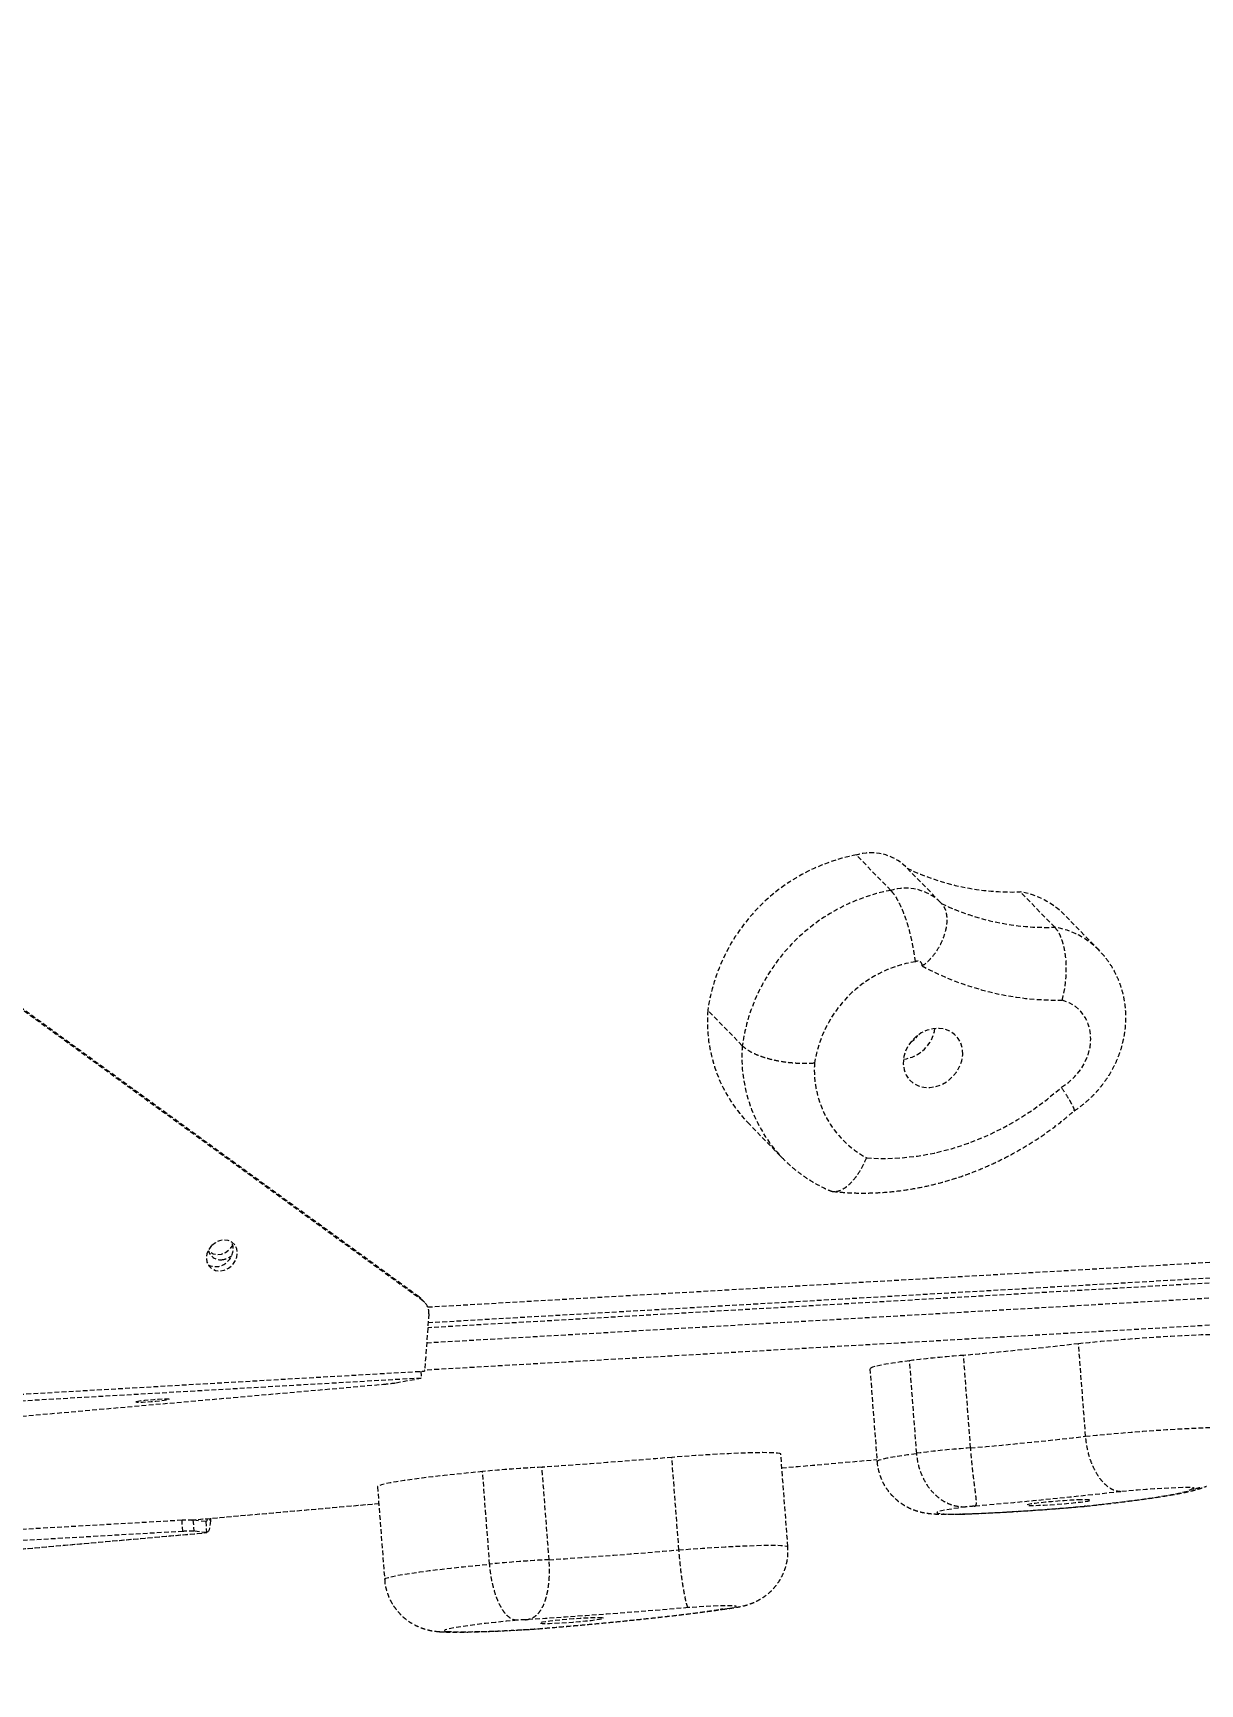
# Model space of a CAD drawing. Header units: millimetres. Extents: x -6061 to 5100, y -3651 to 3328.
# Drawn here: x 2479.7 to 2793.7, y 221.3 to 665.6 of the extents above; entities that cross this region are included whole.
import ezdxf

# ---------------------------------------------------------------- set-up
doc = ezdxf.new("R2010")
doc.units = ezdxf.units.MM
doc.linetypes.add('HIDDEN', pattern=[1.905, 1.27, -0.635])
for name, color, linetype in [('DIKOM_ОБЪЕКТ', 7, 'Continuous'), ('DIKOM_РАЗМЕР_ЗОНА', 7, 'Continuous'), ('DIKOM_РАЗМЕР_ОБЪЕКТА', 7, 'Continuous')]:
    doc.layers.add(name, color=color, linetype=linetype)
doc.styles.add('style1', font='arialbd.ttf', dxfattribs={"width": 0.8})
doc.dimstyles.new('1-50', dxfattribs={"dimtxt": 300, "dimasz": 200, "dimexe": 100, "dimexo": 0, "dimgap": 100, "dimtad": 1, "dimtxsty": 'style1', "dimcen": 200, "dimclrd": 7, "dimclre": 7, "dimclrt": 7, "dimadec": 1, "dimazin": 2, "dimtfac": 1, "dimtmove": 0, "dimatfit": 2, "dimfxl": 0, "dimlwd": 25, "dimlwe": 18, "dimarcsym": 0})

# ---------------------------------------------------------------- blocks, each defined once
blk = doc.blocks.new('*D0')
at = {"layer": 'Defpoints', "color": 0, "transparency": 16777216}
for p in [(3244.44, 1090.08), (-2954.24, -571.35), (3244.44, -1487.03)]:
    blk.add_point(p, dxfattribs=at)
at = {"layer": 'DIKOM_РАЗМЕР_ОБЪЕКТА', "color": 7, "lineweight": 18, "transparency": 16777216}
for p, q in [((3244.44, 1090.08), (3244.44, -1587.03)), ((-2954.24, -571.35), (-2954.24, -1587.03))]:
    blk.add_line(p, q, dxfattribs=at)
at = {"layer": 'DIKOM_РАЗМЕР_ОБЪЕКТА', "color": 7, "lineweight": 25, "transparency": 16777216}
blk.add_line((-2754.24, -1487.03), (3044.44, -1487.03), dxfattribs=at)
at = {"layer": 'DIKOM_РАЗМЕР_ОБЪЕКТА', "color": 7, "transparency": 16777216}
for points in [[(-2754.24, -1453.69), (-2754.24, -1520.36), (-2954.24, -1487.03)], [(3044.44, -1453.69), (3044.44, -1520.36), (3244.44, -1487.03)]]:
    blk.add_solid(points, dxfattribs=at)
at = {"layer": 'DIKOM_РАЗМЕР_ОБЪЕКТА', "color": 7, "transparency": 16777216, "insert": (279.31, -1118.98), "char_height": 300, "attachment_point": 5, "style": 'style1'}
blk.add_mtext('{\\fArial|b0|i0|c204|p34;\\H1.75x;6200}', dxfattribs=at)
blk = doc.blocks.new('*D2')
at = {"layer": 'Defpoints', "color": 0, "transparency": 16777216}
for p in [(5097.78, 1174.32), (-4808.91, -571.39), (5097.78, -3550.63)]:
    blk.add_point(p, dxfattribs=at)
at = {"layer": 'DIKOM_РАЗМЕР_ЗОНА', "color": 7, "lineweight": 18, "transparency": 16777216}
for p, q in [((5097.78, 1174.32), (5097.78, -3650.63)), ((-4808.91, -571.39), (-4808.91, -3650.63))]:
    blk.add_line(p, q, dxfattribs=at)
at = {"layer": 'DIKOM_РАЗМЕР_ЗОНА', "color": 7, "lineweight": 25, "transparency": 16777216}
blk.add_line((-4608.91, -3550.63), (4897.78, -3550.63), dxfattribs=at)
at = {"layer": 'DIKOM_РАЗМЕР_ЗОНА', "color": 7, "transparency": 16777216}
for points in [[(-4608.91, -3517.3), (-4608.91, -3583.96), (-4808.91, -3550.63)], [(4897.78, -3517.3), (4897.78, -3583.96), (5097.78, -3550.63)]]:
    blk.add_solid(points, dxfattribs=at)
at = {"layer": 'DIKOM_РАЗМЕР_ЗОНА', "color": 7, "transparency": 16777216, "insert": (864.15, -3182.58), "char_height": 300, "attachment_point": 5, "style": 'style1'}
blk.add_mtext('{\\fArial|b0|i0|c204|p34;\\H1.75x;9900}', dxfattribs=at)
blk = doc.blocks.new('*D3')
at = {"layer": 'Defpoints', "color": 0, "transparency": 16777216}
for p in [(-3174.2, 1527.92), (2804.07, 1527.92), (-2373.39, -1022.08)]:
    blk.add_point(p, dxfattribs=at)
at = {"layer": 'DIKOM_РАЗМЕР_ОБЪЕКТА', "color": 7, "lineweight": 18, "transparency": 16777216}
for p, q in [((2804.07, 1527.92), (-3274.2, 1527.92)), ((-2373.39, -1022.08), (-3274.2, -1022.08))]:
    blk.add_line(p, q, dxfattribs=at)
at = {"layer": 'DIKOM_РАЗМЕР_ОБЪЕКТА', "color": 7, "lineweight": 25, "transparency": 16777216}
blk.add_line((-3174.2, -822.08), (-3174.2, 1327.92), dxfattribs=at)
at = {"layer": 'DIKOM_РАЗМЕР_ОБЪЕКТА', "color": 7, "transparency": 16777216}
for points in [[(-3207.54, 1327.92), (-3140.87, 1327.92), (-3174.2, 1527.92)], [(-3207.54, -822.08), (-3140.87, -822.08), (-3174.2, -1022.08)]]:
    blk.add_solid(points, dxfattribs=at)
at = {"layer": 'DIKOM_РАЗМЕР_ОБЪЕКТА', "color": 7, "transparency": 16777216, "insert": (-3542.25, 166.98), "char_height": 300, "attachment_point": 5, "rotation": 90, "style": 'style1'}
blk.add_mtext('{\\fArial|b0|i0|c204|p34;\\H1.75x;2550}', dxfattribs=at)

msp = doc.modelspace()

# ---------------------------------------------------------------- linework, layer by layer
at = {"layer": 'DIKOM_ОБЪЕКТ', "color": 7, "linetype": 'HIDDEN', "lineweight": 15}
for p, q in [((2710.515, 434.882), (2701.245, 444.392)), ((2723.833, 431.713), (2714.563, 441.224)), ((2583.584, 325.506), (2436.168, 432.599)), ((2584.697, 324.365), (2437.28, 431.458)), ((2724.327, 431.13), (2723.807, 431.688)), ((2754.644, 424.961), (2745.374, 434.472)), ((2766.552, 418.77), (2757.282, 428.281)), ((2670.554, 393.088), (2661.283, 402.599)), ((2671.961, 372.478), (2681.231, 362.967)), ((2585.93, 322.781), (2812.207, 335.717)), ((2811.435, 330.075), (2585.935, 317.183)), ((2586.039, 318.587), (2811.587, 331.482)), ((2584.697, 324.365), (2583.584, 325.506)), ((2585.159, 323.965), (2584.046, 325.106)), ((2585.638, 313.165), (2810.999, 326.049)), ((2586.21, 320.897), (2585.073, 305.531)), ((2803.868, 318.281), (2585.091, 305.774)), ((2762.955, 287.982), (2761.046, 312.881)), ((2717.493, 283.411), (2715.583, 308.31)), ((2732.011, 284.844), (2730.101, 309.743)), ((2584.161, 303.626), (2448.456, 295.856)), ((2449.367, 297.761), (2585.073, 305.531)), ((2577.356, 302.384), (2584.161, 303.626)), ((2584.02, 305.471), (2584.161, 303.626)), ((2704.911, 306.126), (2706.821, 281.227)), ((2366.608, 283.685), (2573.998, 301.994)), ((2653.512, 257.423), (2651.602, 282.322)), ((2682.835, 258.299), (2680.925, 283.198)), ((2681.21, 279.483), (2706.782, 281.739)), ((2681.21, 279.474), (2706.782, 281.73)), ((2602.585, 253.592), (2600.675, 278.491)), ((2618.579, 254.771), (2616.669, 279.67)), ((2572.397, 274.375), (2574.307, 249.476)), ((2522.27, 265.462), (2572.739, 269.914)), ((2522.352, 265.461), (2572.74, 269.906)), ((2519.794, 265.377), (2360.464, 256.268)), ((2520.024, 262.389), (2360.693, 253.28)), ((2520.024, 262.389), (2519.794, 265.377)), ((2522.753, 265.44), (2522.982, 262.453)), ((2526.169, 265.042), (2522.753, 265.44)), ((2526.398, 262.055), (2522.982, 262.453)), ((2526.169, 265.042), (2526.398, 262.055)), ((2527.072, 265.877), (2527.423, 265.209)), ((2527.453, 265.911), (2527.423, 265.209)), ((2392.823, 250.272), (2526.398, 262.055)), ((2392.979, 250.278), (2526.467, 262.054))]:
    msp.add_line(p, q, dxfattribs=at)
at = {"layer": 'DIKOM_ОБЪЕКТ', "color": 7, "linetype": 'HIDDEN', "lineweight": 15, "flags": 128}
for points in [[(2756.461, 381.908), (2758.363, 383.208), (2760.073, 384.772), (2761.544, 386.557), (2762.735, 388.512), (2763.615, 390.586), (2764.158, 392.721), (2764.351, 394.858), (2764.187, 396.94), (2763.672, 398.908), (2762.819, 400.71), (2761.652, 402.296), (2760.203, 403.622), (2758.511, 404.652), (2756.623, 405.358)], [(2729.876, 390.664), (2729.8, 392.242), (2729.399, 393.719), (2728.691, 395.036), (2727.703, 396.137), (2726.477, 396.978), (2725.063, 397.525), (2723.518, 397.754), (2721.906, 397.658), (2720.292, 397.239), (2718.744, 396.514), (2717.324, 395.514), (2716.09, 394.28), (2715.093, 392.861), (2714.373, 391.316), (2713.961, 389.709), (2713.873, 388.105), (2714.113, 386.569), (2714.67, 385.165), (2715.522, 383.95), (2716.635, 382.974), (2717.962, 382.276), (2719.449, 381.886), (2721.036, 381.819), (2722.657, 382.078), (2724.246, 382.653), (2725.738, 383.52), (2727.072, 384.643), (2728.193, 385.976), (2729.056, 387.465), (2729.625, 389.049), (2729.876, 390.664)], [(2704.035, 362.893), (2708.545, 362.72), (2713.109, 362.882), (2717.706, 363.379), (2722.308, 364.208), (2726.893, 365.365), (2731.435, 366.844), (2735.91, 368.636), (2740.294, 370.732), (2744.564, 373.12), (2748.696, 375.789), (2752.669, 378.723), (2756.461, 381.908)], [(2527.769, 339.279), (2526.994, 338.266), (2526.505, 337.121), (2526.341, 335.937), (2526.516, 334.81), (2527.015, 333.831), (2527.798, 333.079), (2528.802, 332.616), (2529.944, 332.479), (2531.134, 332.679), (2532.274, 333.2), (2533.271, 334), (2534.046, 335.013), (2534.535, 336.158), (2534.699, 337.342), (2534.524, 338.469), (2534.025, 339.448), (2533.242, 340.2), (2532.238, 340.663), (2531.095, 340.8), (2529.906, 340.6), (2528.766, 340.079), (2527.769, 339.279)], [(2533.436, 339.529), (2533.211, 339.099), (2532.457, 338.134), (2531.483, 337.388), (2530.377, 336.929), (2529.236, 336.797), (2528.163, 337.004), (2527.251, 337.531), (2526.896, 337.886)], [(2583.584, 325.506), (2583.954, 325.198), (2584.046, 325.106)], [(2761.046, 312.881), (2757.619, 312.488), (2754.042, 312.092), (2750.328, 311.696), (2746.486, 311.299), (2742.53, 310.905), (2738.472, 310.513), (2734.325, 310.125), (2730.101, 309.743)], [(2804.073, 314.98), (2803.98, 315.079), (2803.544, 315.196), (2802.758, 315.284), (2801.632, 315.341), (2800.179, 315.366), (2798.418, 315.358), (2796.37, 315.319), (2794.06, 315.248), (2791.517, 315.147), (2788.773, 315.016), (2785.86, 314.857), (2782.815, 314.673), (2779.676, 314.465), (2776.481, 314.236), (2773.27, 313.988), (2770.082, 313.726), (2766.956, 313.452), (2763.932, 313.169), (2761.046, 312.881)], [(2715.583, 308.31), (2713.146, 307.977), (2710.995, 307.656), (2709.149, 307.35), (2707.622, 307.061), (2706.426, 306.791), (2705.572, 306.544), (2705.066, 306.32), (2704.911, 306.126)], [(2507.908, 297.38), (2507.458, 297.289), (2507.363, 297.221), (2507.63, 297.182), (2508.238, 297.176), (2509.139, 297.202), (2510.257, 297.258), (2511.504, 297.341), (2512.779, 297.442), (2513.977, 297.555), (2515.001, 297.67), (2515.77, 297.777), (2516.22, 297.868), (2516.315, 297.936), (2516.048, 297.975), (2515.44, 297.981), (2514.54, 297.956), (2513.421, 297.899), (2512.174, 297.817), (2510.899, 297.715), (2509.702, 297.602), (2508.677, 297.487), (2507.908, 297.38)], [(2762.955, 287.982), (2765.842, 288.27), (2768.866, 288.553), (2771.992, 288.827), (2775.18, 289.089), (2778.391, 289.337), (2781.586, 289.566), (2784.725, 289.774), (2787.77, 289.958), (2790.682, 290.117), (2793.427, 290.248), (2795.97, 290.349), (2798.28, 290.42), (2800.328, 290.459), (2802.089, 290.467), (2803.542, 290.442), (2804.668, 290.385), (2805.454, 290.297), (2805.889, 290.18), (2805.983, 290.081)], [(2732.011, 284.844), (2736.235, 285.226), (2740.382, 285.614), (2744.44, 286.006), (2748.396, 286.4), (2752.237, 286.797), (2755.952, 287.193), (2759.529, 287.589), (2762.955, 287.982)], [(2651.602, 282.322), (2647.273, 281.953), (2642.905, 281.592), (2638.513, 281.241), (2634.11, 280.901), (2629.711, 280.573), (2625.328, 280.257), (2620.976, 279.956), (2616.669, 279.67)], [(2680.925, 283.198), (2680.913, 283.232), (2680.64, 283.363), (2680.015, 283.465), (2679.045, 283.536), (2677.74, 283.576), (2676.119, 283.583), (2674.2, 283.559), (2672.008, 283.502), (2669.569, 283.415), (2666.913, 283.297), (2664.074, 283.151), (2661.086, 282.979), (2657.985, 282.781), (2654.811, 282.561), (2651.602, 282.322)], [(2706.821, 281.227), (2706.975, 281.421), (2707.482, 281.645), (2708.336, 281.892), (2709.531, 282.162), (2711.059, 282.451), (2712.905, 282.757), (2715.055, 283.078), (2717.493, 283.411)], [(2600.675, 278.491), (2597.063, 278.141), (2593.605, 277.787), (2590.329, 277.433), (2587.262, 277.081), (2584.428, 276.735), (2581.85, 276.396), (2579.55, 276.069), (2577.545, 275.755), (2575.852, 275.456), (2574.485, 275.177), (2573.454, 274.917), (2572.768, 274.681), (2572.433, 274.469), (2572.397, 274.375)], [(2772.426, 273.085), (2768.052, 272.59), (2763.487, 272.092), (2758.745, 271.594), (2753.843, 271.098), (2748.799, 270.604), (2743.63, 270.116), (2738.354, 269.634), (2732.99, 269.16)], [(2762.621, 269.162), (2766.58, 269.606), (2770.311, 270.045), (2773.795, 270.478), (2777.013, 270.903), (2779.949, 271.316), (2782.585, 271.717), (2784.908, 272.102), (2786.906, 272.469), (2788.568, 272.817), (2789.885, 273.144), (2790.849, 273.448), (2791.457, 273.728)], [(2791.457, 273.728), (2792.003, 273.876), (2792.172, 273.999), (2791.959, 274.092), (2791.369, 274.153), (2790.419, 274.18), (2789.134, 274.173), (2787.55, 274.131), (2785.71, 274.057), (2783.665, 273.952), (2781.471, 273.818), (2779.187, 273.66), (2776.876, 273.482), (2774.602, 273.288), (2772.426, 273.085)], [(2730.627, 268.96), (2728.566, 268.685), (2726.796, 268.421), (2725.339, 268.173), (2724.213, 267.943), (2723.432, 267.734), (2723.007, 267.55), (2722.941, 267.392), (2723.237, 267.262), (2723.891, 267.162), (2724.894, 267.093), (2726.233, 267.056), (2727.893, 267.051), (2729.851, 267.079)], [(2729.851, 267.079), (2732.522, 267.173), (2735.411, 267.297), (2738.491, 267.45), (2741.729, 267.63), (2745.094, 267.835), (2748.553, 268.063), (2752.07, 268.313), (2755.61, 268.581), (2759.139, 268.865), (2762.621, 269.162)], [(2761.796, 270.896), (2760.442, 270.844), (2758.895, 270.764), (2757.22, 270.658), (2755.484, 270.531), (2753.758, 270.388), (2752.114, 270.235), (2750.619, 270.078), (2749.333, 269.924), (2748.31, 269.779), (2747.591, 269.649), (2747.206, 269.539), (2747.171, 269.453), (2747.486, 269.396), (2748.14, 269.369), (2749.105, 269.375), (2750.342, 269.411), (2751.8, 269.477), (2753.419, 269.571), (2755.134, 269.688), (2756.873, 269.824), (2758.567, 269.972), (2760.145, 270.128), (2761.542, 270.284), (2762.703, 270.435), (2763.578, 270.573), (2764.133, 270.694), (2764.344, 270.792), (2764.203, 270.864), (2763.716, 270.906), (2762.903, 270.917), (2761.796, 270.896)], [(2526.603, 265.836), (2526.572, 265.677), (2526.51, 265.445), (2526.437, 265.263), (2526.355, 265.133), (2526.265, 265.06), (2526.169, 265.042)], [(2527.423, 265.209), (2527.377, 264.509), (2527.304, 263.876), (2527.204, 263.323), (2527.081, 262.86), (2526.935, 262.495), (2526.771, 262.237), (2526.591, 262.089), (2526.398, 262.055)], [(2653.512, 257.423), (2656.721, 257.662), (2659.895, 257.882), (2662.995, 258.08), (2665.984, 258.252), (2668.823, 258.398), (2671.479, 258.516), (2673.918, 258.603), (2676.11, 258.66), (2678.029, 258.684), (2679.65, 258.677), (2680.954, 258.637), (2681.925, 258.566), (2682.55, 258.464), (2682.822, 258.333), (2682.835, 258.299)], [(2574.307, 249.476), (2574.342, 249.57), (2574.678, 249.782), (2575.364, 250.018), (2576.394, 250.278), (2577.762, 250.557), (2579.455, 250.856), (2581.46, 251.17), (2583.76, 251.497), (2586.338, 251.836), (2589.171, 252.182), (2592.239, 252.534), (2595.515, 252.888), (2598.973, 253.242), (2602.585, 253.592)], [(2618.579, 254.771), (2622.886, 255.057), (2627.238, 255.359), (2631.62, 255.674), (2636.02, 256.002), (2640.423, 256.342), (2644.815, 256.693), (2649.183, 257.054), (2653.512, 257.423)], [(2656.019, 241.876), (2650.564, 241.416), (2645.066, 240.968), (2639.543, 240.534), (2634.016, 240.115), (2628.503, 239.713), (2623.024, 239.328), (2617.598, 238.963), (2612.244, 238.619)], [(2615.627, 236.216), (2620.517, 236.624), (2625.34, 237.045), (2630.072, 237.475), (2634.687, 237.912), (2639.161, 238.354), (2643.468, 238.799), (2647.586, 239.244), (2651.494, 239.686), (2655.169, 240.125), (2658.593, 240.556), (2661.747, 240.978), (2664.614, 241.389)], [(2664.614, 241.389), (2666.163, 241.589), (2667.407, 241.776), (2668.314, 241.947), (2668.858, 242.095), (2669.024, 242.217), (2668.807, 242.31), (2668.214, 242.371), (2667.261, 242.398), (2665.974, 242.39), (2664.388, 242.349), (2662.546, 242.274), (2660.499, 242.168), (2658.304, 242.035), (2656.019, 241.876)], [(2609.982, 238.483), (2606.988, 238.197), (2604.147, 237.906), (2601.496, 237.616), (2599.067, 237.329), (2596.89, 237.049), (2594.994, 236.78), (2593.402, 236.525), (2592.134, 236.287), (2591.206, 236.069), (2590.629, 235.874), (2590.411, 235.705), (2590.554, 235.563), (2591.057, 235.45)], [(2632.894, 239.137), (2632.222, 239.161), (2631.241, 239.155), (2629.991, 239.116), (2628.523, 239.048), (2626.897, 238.953), (2625.179, 238.835), (2623.44, 238.699), (2621.751, 238.55), (2620.181, 238.394), (2618.795, 238.238), (2617.649, 238.088), (2616.791, 237.95), (2616.254, 237.83), (2616.062, 237.734), (2616.222, 237.663), (2616.728, 237.623), (2617.558, 237.614), (2618.679, 237.637), (2620.046, 237.69), (2621.601, 237.772), (2623.282, 237.879), (2625.019, 238.007), (2626.742, 238.151), (2628.379, 238.304), (2629.865, 238.461), (2631.137, 238.615), (2632.145, 238.759), (2632.846, 238.888), (2633.212, 238.997), (2633.228, 239.081), (2632.894, 239.137)]]:
    msp.add_lwpolyline(points, dxfattribs=at)
at = {"layer": 'DIKOM_ОБЪЕКТ', "color": 7, "linetype": 'HIDDEN', "lineweight": 15}
for centre, radius, start, end in [((2710.505, 395.537), 49.726, 100.73226, 171.83507), ((2705.221, 431.534), 13.459, 46.04755, 107.18447), ((2743.053, 499.504), 65.074, 244.40601, 272.04339), ((2714.492, 422.023), 13.459, 46.05108, 107.1845), ((2719.775, 386.026), 49.726, 100.73233, 171.83498), ((2752.324, 489.993), 65.074, 244.40599, 272.04336), ((2741.712, 412.881), 21.899, 44.68679, 80.37529), ((2751.019, 403.44), 21.825, 44.58418, 80.43831), ((2722.299, 383.381), 32.691, 98.97089, 171.07276), ((2717.836, 414.761), 1.111, 350.18278, 124.88607), ((2755.323, 481.746), 76.398, 241.55323, 270.97527), ((2700.53, 399.558), 39.364, 175.56982, 223.46692), ((2712.782, 399.113), 9.728, 276.74946, 351.78623), ((2713.51, 398.365), 4.94, 298.8356, 329.69926), ((2709.936, 390.095), 39.495, 175.65413, 223.36587), ((2716.89, 386.581), 26.951, 176.01479, 241.51301), ((2530.152, 338.898), 3.409, 194.94214, 275.32035), ((2529.2, 338.35), 4.365, 312.66772, 26.27559), ((2528.855, 338.004), 4.372, 242.15897, 319.08914), ((2530.107, 340.377), 4.887, 274.23065, 308.37384), ((2582.379, 321.289), 3.851, 354.15358, 52.99502), ((2746.136, 73.012), 237.273, 93.87496, 97.39828), ((2570.57, 346.138), 44.277, 274.43992, 278.81592), ((2748.047, 48.095), 237.292, 93.87504, 97.39811), ((2632.121, -38.971), 319.016, 92.77635, 95.6569), ((2733.459, 249.471), 19.694, 91.36405, 98.26896), ((2521.827, 239.747), 25.71, 87.93495, 94.53413), ((2522.056, 236.759), 25.71, 87.93495, 94.53413), ((2634.03, -63.863), 319.009, 92.77631, 95.65693), ((2595.572, 484.917), 249.508, 268.96302, 274.61026), ((2612.11, 221.935), 16.684, 89.54162, 97.33017)]:
    msp.add_arc(centre, radius, start, end, dxfattribs=at)
for points, knots in [([(2717.201, 415.672), (2717.199, 415.684), (2717.019, 416.667), (2716.762, 418.519), (2716.236, 421.241), (2715.659, 423.713), (2714.967, 426.119), (2714.184, 428.393), (2713.321, 430.467), (2712.406, 432.281), (2711.459, 433.807), (2710.83, 434.523), (2710.515, 434.882)], [0, 0, 0, 0, 0.0016813, 0.1432373, 0.2503989, 0.3575615, 0.4646488, 0.5717378, 0.6788006, 0.7858688, 0.8929354, 1, 1, 1, 1]), ([(2718.931, 414.572), (2718.938, 414.576), (2719.497, 414.892), (2720.525, 415.721), (2721.958, 417.271), (2723.275, 419.142), (2724.371, 421.219), (2725.156, 423.311), (2725.609, 425.302), (2725.742, 427.172), (2725.549, 428.817), (2725.095, 430.185), (2724.575, 430.833), (2724.333, 431.135)], [0, 0, 0, 0, 0.0010977, 0.0825706, 0.167033, 0.2725584, 0.381175, 0.4857979, 0.5933969, 0.6975814, 0.8047587, 0.9089486, 1, 1, 1, 1]), ([(2756.623, 405.358), (2756.627, 405.373), (2756.927, 406.423), (2757.349, 408.33), (2757.69, 411.133), (2757.794, 413.646), (2757.699, 416.106), (2757.415, 418.402), (2756.948, 420.513), (2756.323, 422.334), (2755.556, 423.882), (2754.951, 424.598), (2754.644, 424.961)], [0, 0, 0, 0, 0.0020418, 0.1451466, 0.250936, 0.3597579, 0.4650841, 0.5734337, 0.6785521, 0.7867074, 0.8918295, 1, 1, 1, 1]), ([(2759.892, 375.55), (2759.904, 375.557), (2760.783, 376.096), (2762.417, 377.355), (2764.715, 379.387), (2766.796, 381.659), (2768.652, 384.123), (2770.254, 386.759), (2771.581, 389.535), (2772.616, 392.422), (2773.343, 395.385), (2773.751, 398.387), (2773.833, 401.391), (2773.591, 404.359), (2773.028, 407.253), (2772.154, 410.038), (2770.987, 412.684), (2769.532, 415.151), (2768.051, 417.186), (2766.964, 418.297), (2766.539, 418.732)], [0, 0, 0, 0, 0.0008426, 0.0612684, 0.1218678, 0.1826671, 0.2436223, 0.3046841, 0.3657985, 0.4268949, 0.487885, 0.5486737, 0.6091629, 0.6692662, 0.7289204, 0.7880903, 0.8467755, 0.9050036, 0.9628321, 1, 1, 1, 1]), ([(2670.554, 393.088), (2670.905, 392.771), (2671.608, 392.135), (2673.126, 391.247), (2674.943, 390.442), (2677.031, 389.74), (2679.332, 389.166), (2681.775, 388.731), (2684.296, 388.452), (2687.058, 388.321), (2688.953, 388.374), (2689.98, 388.452), (2690.004, 388.454)], [0, 0, 0, 0, 0.1073084, 0.2146139, 0.3219202, 0.4292234, 0.5365488, 0.6438763, 0.75126, 0.8586393, 0.9966488, 1, 1, 1, 1]), ([(2759.877, 375.598), (2759.91, 375.626), (2759.992, 375.696), (2759.829, 376.196), (2759.435, 377.028), (2758.788, 378.185), (2757.839, 379.755), (2756.992, 381.088), (2756.469, 381.895), (2756.461, 381.908)], [0, 0, 0, 0, 0.1112466, 0.2750438, 0.4435682, 0.6077934, 0.7767416, 0.9966565, 1, 1, 1, 1]), ([(2694.955, 353.871), (2695.689, 353.795), (2697.99, 353.555), (2701.905, 353.389), (2706.698, 353.461), (2711.52, 353.84), (2716.35, 354.514), (2721.172, 355.485), (2725.965, 356.748), (2730.711, 358.298), (2735.391, 360.13), (2739.988, 362.235), (2744.483, 364.608), (2748.86, 367.234), (2753.094, 370.116), (2756.788, 372.891), (2758.984, 374.801), (2759.887, 375.586)], [0, 0, 0, 0, 0.0327459, 0.1026508, 0.1726573, 0.2428326, 0.3131622, 0.3836272, 0.4542115, 0.5248992, 0.5956747, 0.6665236, 0.7374323, 0.8083894, 0.8793885, 0.9504202, 1, 1, 1, 1]), ([(2681.231, 362.986), (2682.004, 362.221), (2683.624, 360.618), (2686.355, 358.463), (2689.341, 356.479), (2691.897, 355.069), (2693.467, 354.358), (2693.942, 354.143)], [0, 0, 0, 0, 0.2097137, 0.4396972, 0.6696493, 0.8998367, 1, 1, 1, 1]), ([(2693.953, 354.167), (2694.256, 354.047), (2694.93, 353.78), (2696.102, 353.864), (2697.4, 354.311), (2698.732, 355.175), (2700.059, 356.403), (2701.345, 357.982), (2702.711, 360.09), (2703.575, 361.824), (2704.03, 362.881), (2704.035, 362.893)], [0, 0, 0, 0, 0.0987446, 0.2197052, 0.3406723, 0.4620814, 0.5834896, 0.706053, 0.8286274, 0.9980391, 1, 1, 1, 1]), ([(2732.99, 269.16), (2732.993, 269.16), (2733.206, 269.206), (2733.438, 269.353), (2733.584, 269.831), (2733.572, 270.669), (2733.439, 271.931), (2733.231, 273.541), (2732.984, 275.424), (2732.718, 277.57), (2732.459, 279.88), (2732.214, 282.336), (2732.079, 284), (2732.011, 284.844)], [0, 0, 0, 0, 0.0010796, 0.0812555, 0.1643761, 0.2682239, 0.3751095, 0.4780721, 0.5839561, 0.6864859, 0.791959, 0.8944893, 1, 1, 1, 1]), ([(2772.426, 273.085), (2772.418, 273.085), (2771.813, 273.086), (2770.738, 273.311), (2769.204, 274.159), (2767.875, 275.306), (2766.622, 276.822), (2765.507, 278.636), (2764.544, 280.732), (2763.786, 283.014), (2763.22, 285.46), (2763.044, 287.134), (2762.955, 287.982)], [0, 0, 0, 0, 0.00204147, 0.14514618, 0.25093817, 0.35975758, 0.46508166, 0.57343319, 0.6785531, 0.78670625, 0.89182789, 1, 1, 1, 1]), ([(2706.825, 281.228), (2706.825, 281.21), (2706.827, 280.465), (2707.124, 279.036), (2707.705, 277.023), (2708.557, 275.186), (2709.592, 273.539), (2710.782, 272.093), (2712.08, 270.855), (2713.443, 269.827), (2714.819, 269.008), (2716.149, 268.386), (2717.385, 267.937), (2718.506, 267.624), (2719.526, 267.408), (2720.498, 267.256), (2721.523, 267.142), (2722.84, 267.049), (2724.435, 266.995), (2726.384, 266.984), (2727.939, 266.999), (2728.867, 267.019), (2729.064, 267.024)], [0, 0, 0, 0, 0.0014341, 0.0591383, 0.114526, 0.167874, 0.2193436, 0.2689941, 0.3168116, 0.3626787, 0.406319, 0.4472948, 0.4853918, 0.5214818, 0.5578711, 0.5970735, 0.6433043, 0.7043503, 0.8028925, 0.8928173, 0.977283, 1, 1, 1, 1]), ([(2730.627, 268.96), (2730.616, 268.96), (2729.659, 268.916), (2728.05, 269.068), (2725.847, 269.829), (2723.972, 270.909), (2722.257, 272.365), (2720.742, 274.141), (2719.474, 276.199), (2718.486, 278.471), (2717.785, 280.898), (2717.59, 282.573), (2717.493, 283.411)], [0, 0, 0, 0, 0.001679, 0.1432353, 0.2504001, 0.3575622, 0.4646468, 0.5717364, 0.6788017, 0.7858672, 0.8929332, 1, 1, 1, 1]), ([(2762.976, 269.176), (2762.977, 269.176), (2764.294, 269.317), (2766.802, 269.602), (2770.432, 270.025), (2773.85, 270.446), (2777.067, 270.864), (2780.069, 271.278), (2782.856, 271.69), (2785.432, 272.102), (2787.821, 272.522), (2790.091, 272.973), (2791.989, 273.41), (2793.579, 273.864), (2794.647, 274.208), (2795.299, 274.475), (2795.504, 274.559)], [0, 0, 0, 0, 0.0000618, 0.0820075, 0.1641319, 0.2465456, 0.3293586, 0.4127345, 0.4969412, 0.5824368, 0.6700904, 0.7617876, 0.8627936, 0.9293823, 0.9778383, 1, 1, 1, 1]), ([(2793.722, 274.141), (2792.988, 273.962), (2792.239, 273.78), (2791.473, 273.729), (2791.457, 273.728)], [0, 0, 0, 0, 0.9784107, 1, 1, 1, 1]), ([(2729.064, 267.098), (2729.308, 267.072), (2729.571, 267.045), (2729.832, 267.077), (2729.851, 267.079)], [0, 0, 0, 0, 0.9269482, 1, 1, 1, 1]), ([(2729.14, 267.026), (2729.411, 267.034), (2730.545, 267.069), (2732.678, 267.15), (2735.594, 267.279), (2738.655, 267.435), (2741.833, 267.614), (2745.108, 267.815), (2748.455, 268.037), (2751.848, 268.277), (2755.262, 268.534), (2758.662, 268.807), (2761.221, 269.02), (2762.614, 269.145), (2762.909, 269.171)], [0, 0, 0, 0, 0.0303718, 0.1269199, 0.2225336, 0.3174321, 0.4118666, 0.5059892, 0.5999087, 0.6937003, 0.787425, 0.8811362, 0.9748684, 1, 1, 1, 1]), ([(2762.965, 269.248), (2762.857, 269.204), (2762.744, 269.158), (2762.626, 269.162), (2762.621, 269.162)], [0, 0, 0, 0, 0.9533074, 1, 1, 1, 1]), ([(2665.105, 241.417), (2665.405, 241.453), (2666.322, 241.565), (2667.751, 241.76), (2669.14, 241.982), (2670.341, 242.218), (2671.375, 242.465), (2672.461, 242.792), (2673.619, 243.226), (2674.922, 243.842), (2676.324, 244.687), (2677.737, 245.775), (2679.078, 247.095), (2680.284, 248.629), (2681.303, 250.35), (2682.097, 252.22), (2682.63, 254.198), (2682.914, 256.24), (2682.852, 257.609), (2682.82, 258.293)], [0, 0, 0, 0, 0.03788595, 0.11565396, 0.19995246, 0.25617444, 0.30742942, 0.3483587, 0.3906272, 0.43860626, 0.49271419, 0.55050267, 0.61107618, 0.67378442, 0.73790681, 0.80292274, 0.86849453, 0.93440431, 1, 1, 1, 1]), ([(2609.982, 238.483), (2609.975, 238.483), (2609.416, 238.487), (2608.55, 238.726), (2607.364, 239.604), (2606.357, 240.783), (2605.423, 242.328), (2604.584, 244.181), (2603.862, 246.3), (2603.275, 248.617), (2602.828, 251.073), (2602.666, 252.752), (2602.585, 253.592)], [0, 0, 0, 0, 0.0016801, 0.1432373, 0.2503986, 0.3575613, 0.4646497, 0.5717376, 0.6788033, 0.7858676, 0.8929342, 1, 1, 1, 1]), ([(2612.244, 238.619), (2612.25, 238.62), (2612.729, 238.677), (2613.552, 238.857), (2614.675, 239.394), (2615.723, 240.299), (2616.657, 241.631), (2617.421, 243.305), (2618.002, 245.245), (2618.416, 247.437), (2618.648, 249.781), (2618.722, 252.259), (2618.627, 253.926), (2618.579, 254.771)], [0, 0, 0, 0, 0.0010795, 0.0812575, 0.1643773, 0.2682232, 0.3751125, 0.4780719, 0.5839567, 0.6864867, 0.7919594, 0.8944895, 1, 1, 1, 1]), ([(2656.019, 241.876), (2656.018, 241.877), (2655.948, 241.927), (2655.791, 242.237), (2655.504, 243.2), (2655.213, 244.444), (2654.898, 246.048), (2654.581, 247.937), (2654.269, 250.095), (2653.982, 252.421), (2653.72, 254.896), (2653.582, 256.573), (2653.512, 257.423)], [0, 0, 0, 0, 0.0020434, 0.1451476, 0.2509365, 0.3597584, 0.4650841, 0.5734331, 0.6785529, 0.7867077, 0.8918277, 1, 1, 1, 1]), ([(2574.334, 249.482), (2574.337, 249.329), (2574.355, 248.455), (2574.694, 246.911), (2575.329, 244.928), (2576.216, 243.124), (2577.282, 241.513), (2578.495, 240.104), (2579.809, 238.903), (2581.178, 237.913), (2582.549, 237.131), (2583.865, 236.542), (2585.082, 236.121), (2586.181, 235.829), (2587.116, 235.639), (2587.633, 235.566), (2587.869, 235.532)], [0, 0, 0, 0, 0.0203512, 0.1164517, 0.2087672, 0.2977227, 0.3835495, 0.4663351, 0.5460217, 0.6223683, 0.6948651, 0.7627589, 0.825912, 0.886228, 0.9479569, 1, 1, 1, 1]), ([(2615.574, 236.195), (2617.107, 236.321), (2620.182, 236.575), (2624.737, 236.971), (2629.228, 237.375), (2633.625, 237.787), (2637.91, 238.205), (2642.065, 238.627), (2646.072, 239.05), (2649.915, 239.475), (2653.578, 239.899), (2657.05, 240.32), (2660.313, 240.739), (2663.173, 241.126), (2664.84, 241.37), (2665.582, 241.479)], [0, 0, 0, 0, 0.0771613, 0.1547397, 0.2323514, 0.3100085, 0.3877285, 0.4655331, 0.5434474, 0.6215064, 0.6997568, 0.7782632, 0.8571193, 0.9364667, 1, 1, 1, 1]), ([(2665.345, 241.52), (2665.115, 241.46), (2664.873, 241.398), (2664.627, 241.389), (2664.614, 241.389)], [0, 0, 0, 0, 0.9476488, 1, 1, 1, 1]), ([(2587.869, 235.531), (2588.908, 235.444), (2589.971, 235.354), (2591.031, 235.447), (2591.057, 235.45)], [0, 0, 0, 0, 0.97604808, 1, 1, 1, 1]), ([(2588.772, 235.435), (2588.968, 235.42), (2589.86, 235.355), (2591.36, 235.308), (2593.462, 235.286), (2595.671, 235.303), (2598.087, 235.352), (2600.735, 235.433), (2603.534, 235.541), (2606.48, 235.675), (2609.562, 235.835), (2612.593, 236.007), (2614.634, 236.136), (2615.57, 236.195)], [0, 0, 0, 0, 0.0332829, 0.1515939, 0.252365, 0.347591, 0.4479443, 0.5449681, 0.6401983, 0.7343836, 0.8279141, 0.921014, 1, 1, 1, 1]), ([(2615.568, 236.257), (2615.587, 236.23), (2615.608, 236.202), (2615.626, 236.215), (2615.627, 236.216)], [0, 0, 0, 0, 0.9435813, 1, 1, 1, 1])]:
    msp.add_open_spline(points, degree=3, knots=knots, dxfattribs=at)

# ---------------------------------------------------------------- dimensions: what is measured, and where the dimension line sits
at = {"layer": 'DIKOM_РАЗМЕР_ЗОНА'}
dim = msp.add_linear_dim(base=(5097.777, -3550.63), p1=(-4808.913, -571.389), p2=(5097.777, 1174.316), text='{\\fArial|b0|i0|c204|p34;\\H1.75x;9900}', dimstyle='1-50', dxfattribs=at)
dim.commit()
dim.dimension.update_dxf_attribs({"geometry": '*D2', "text_midpoint": (864.153, -3550.63), "dimtype": 160})
at = {"layer": 'DIKOM_РАЗМЕР_ОБЪЕКТА'}
dim = msp.add_linear_dim(base=(-3174.204, 1527.923), p1=(-2373.391, -1022.077), p2=(2804.073, 1527.923), angle=90, text='{\\fArial|b0|i0|c204|p34;\\H1.75x;<>}', dimstyle='1-50', dxfattribs=at)
dim.commit()
dim.dimension.update_dxf_attribs({"geometry": '*D3', "text_midpoint": (-3174.204, 166.976), "dimtype": 160})
dim = msp.add_linear_dim(base=(3244.443, -1487.027), p1=(-2954.235, -571.349), p2=(3244.443, 1090.082), text='{\\fArial|b0|i0|c204|p34;\\H1.75x;6200}', dimstyle='1-50', dxfattribs=at)
dim.commit()
dim.dimension.update_dxf_attribs({"geometry": '*D0', "text_midpoint": (279.308, -1487.027), "dimtype": 160})

doc.saveas('drawing.dxf')
